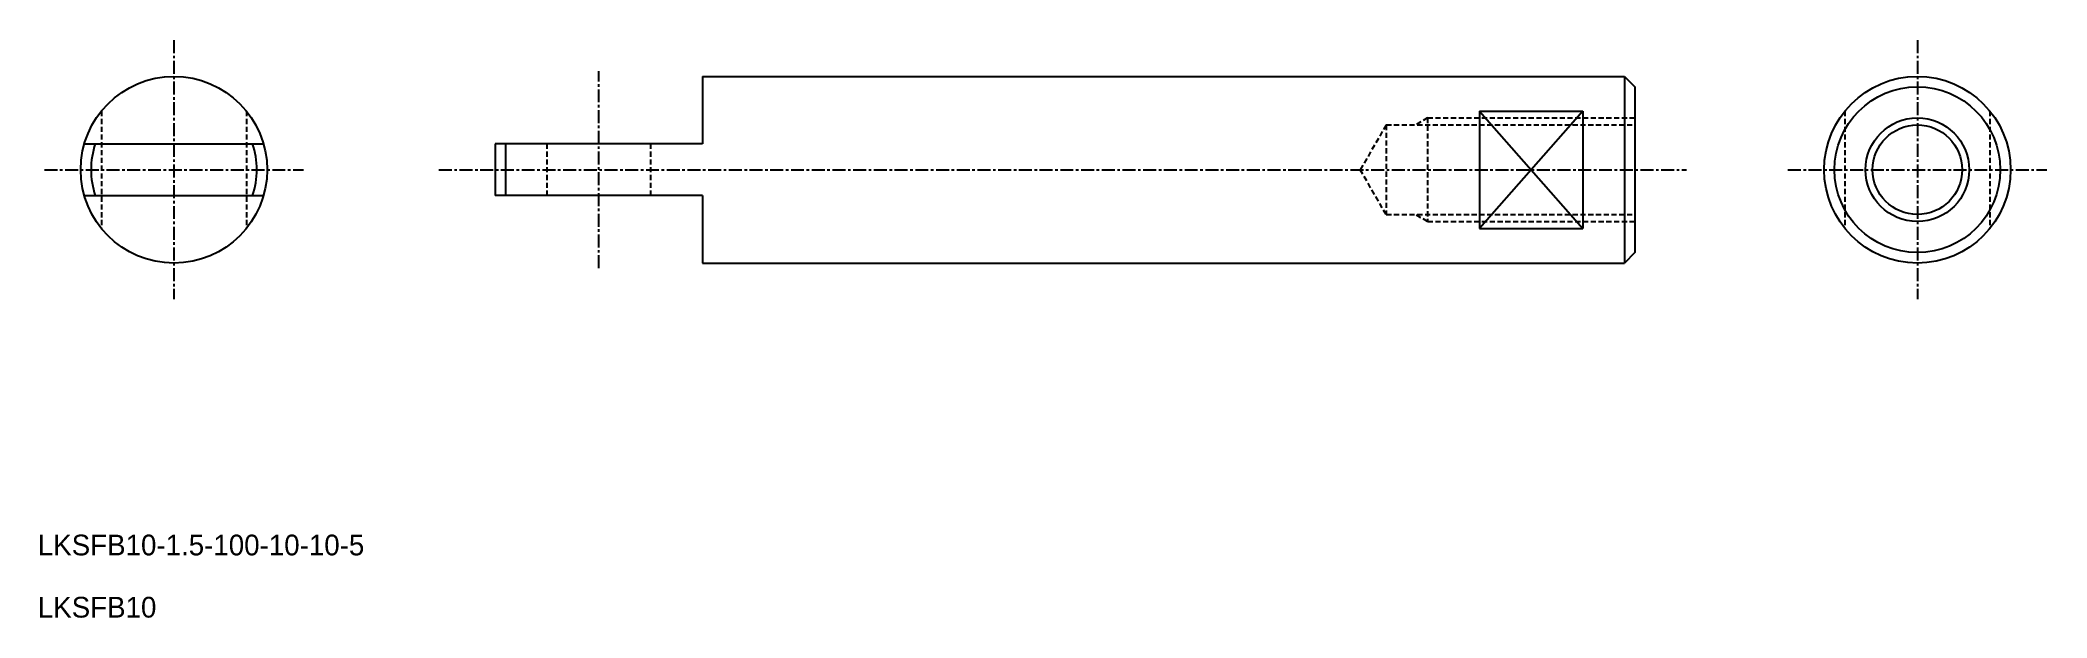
# Model space of a CAD drawing. Extents: x 374 to 568, y -38 to 17.
import ezdxf

# ---------------------------------------------------------------- set-up
doc = ezdxf.new("R2010")
doc.units = 0
doc.linetypes.add('CENTER', pattern=[2, 1.25, -0.25, 0.25, -0.25])
doc.linetypes.add('DASHED', pattern=[0.75, 0.5, -0.25])
doc.layers.get('0').update_dxf_attribs({"linetype": 'CONTINUOUS'})
doc.layers.add('CENTER', color=1, linetype='CENTER')

msp = doc.modelspace()

# ---------------------------------------------------------------- linework, layer by layer
at = {"color": 7, "linetype": 'CONTINUOUS'}
for p, q in [((438.36, 13.81), (527.36, 13.81)), ((438.36, 13.81), (438.36, 7.31)), ((527.36, 13.81), (527.36, -4.19)), ((527.36, 13.81), (528.36, 12.81)), ((528.36, 12.81), (528.36, -3.19)), ((513.36, 10.46), (523.36, 10.46)), ((523.36, 10.46), (513.36, -0.85)), ((513.36, 10.46), (523.36, -0.85)), ((513.36, 10.46), (513.36, -0.85)), ((523.36, 10.46), (523.36, -0.85)), ((378.69, 7.31), (395.98, 7.31)), ((438.36, 7.31), (418.36, 7.31)), ((418.36, 7.31), (418.36, 2.31)), ((419.36, 7.31), (419.36, 2.31)), ((378.69, 2.31), (395.98, 2.31)), ((438.36, 2.31), (418.36, 2.31)), ((438.36, 2.31), (438.36, -4.19)), ((513.36, -0.85), (523.36, -0.85)), ((528.36, -3.19), (527.36, -4.19)), ((438.36, -4.19), (527.36, -4.19))]:
    msp.add_line(p, q, dxfattribs=at)
at = {"color": 3, "linetype": 'DASHED'}
for p, q in [((380.34, 10.46), (380.34, -0.85)), ((394.34, 10.46), (394.34, -0.85)), ((508.36, 9.81), (507.19, 9.13)), ((508.36, 9.81), (528.36, 9.81)), ((508.36, 9.81), (508.36, -0.19)), ((548.64, 10.46), (548.64, -0.85)), ((562.64, 10.46), (562.64, -0.85)), ((504.36, 9.13), (501.86, 4.81)), ((504.36, 9.13), (528.36, 9.13)), ((504.36, 9.13), (504.36, 0.48)), ((423.36, 2.31), (423.36, 7.31)), ((433.36, 7.31), (433.36, 2.31)), ((504.36, 0.48), (501.86, 4.81)), ((504.36, 0.48), (528.36, 0.48)), ((508.36, -0.19), (507.19, 0.48)), ((508.36, -0.19), (528.36, -0.19))]:
    msp.add_line(p, q, dxfattribs=at)
at = {"color": 7, "linetype": 'CONTINUOUS'}
for centre, radius in [((387.34, 4.81), 9), ((555.64, 4.81), 9), ((555.64, 4.81), 8), ((555.64, 4.81), 4.32)]:
    msp.add_circle(centre, radius, dxfattribs=at)
at = {"color": 3, "linetype": 'CONTINUOUS'}
msp.add_circle((555.64, 4.81), 5, dxfattribs=at)
at = {"color": 7, "linetype": 'CONTINUOUS'}
for start, end in [(161.79, 198.21), (341.79, 18.21)]:
    msp.add_arc((387.34, 4.81), 8, start, end, dxfattribs=at)
at = {"layer": 'CENTER', "color": 1, "linetype": 'CENTER'}
for p, q in [((387.34, 17.31), (387.34, -7.69)), ((555.64, 17.31), (555.64, -7.69)), ((428.36, -4.69), (428.36, 14.31)), ((374.84, 4.81), (399.84, 4.81)), ((412.91, 4.81), (533.36, 4.81)), ((543.14, 4.81), (568.14, 4.81))]:
    msp.add_line(p, q, dxfattribs=at)

# ---------------------------------------------------------------- texts
at = {"color": 7, "linetype": 'CONTINUOUS'}
for s, p in [('LKSFB10-1.5-100-10-10-5', (374.2, -32.39)), ('LKSFB10', (374.2, -38.39))]:
    msp.add_text(s, height=2, dxfattribs=at).set_placement(p)

doc.saveas('drawing.dxf')
